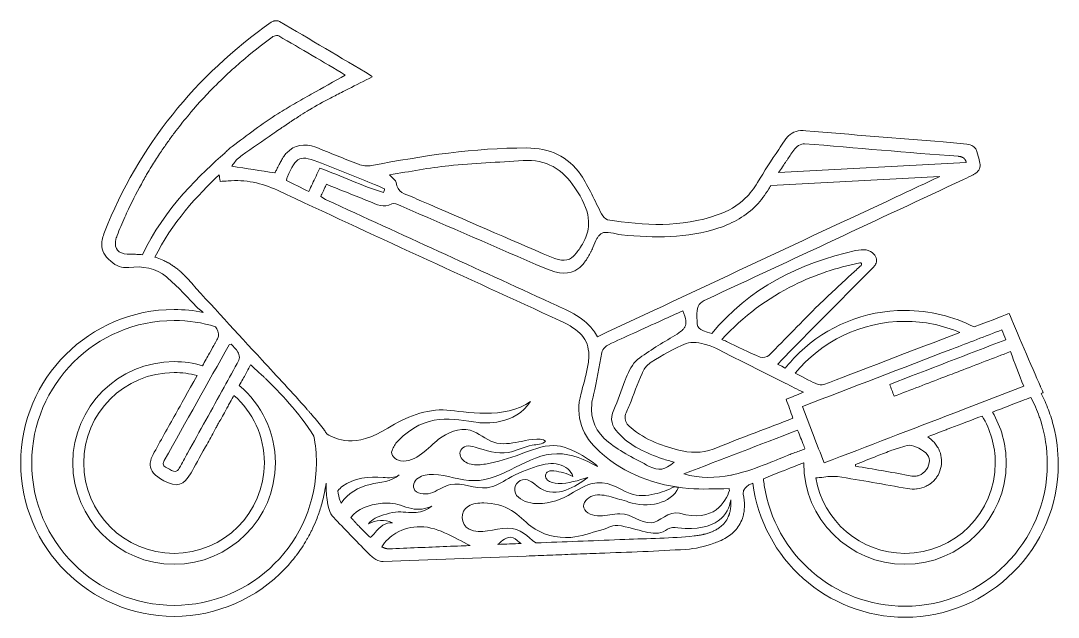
# Model space of a CAD drawing. Header units: millimetres. Extents: x 163 to 543, y -1156 to -26.
# Drawn here: x 163.5 to 542.5, y -469.1 to -251.3 of the extents above; entities that cross this region are included whole.
import ezdxf

# ---------------------------------------------------------------- set-up
doc = ezdxf.new("R2010")
doc.units = ezdxf.units.MM
doc.header["$MEASUREMENT"] = 0
doc.layers.add('Layer 3', color=7, linetype='Continuous')

msp = doc.modelspace()

# ---------------------------------------------------------------- linework, layer by layer
at = {"layer": 'Layer 3', "lineweight": 0}
for points, knots in [([(540.9, -399.67), (540.37, -397.52), (539.71, -395.42), (538.94, -393.37), (538.17, -391.33), (537.28, -389.34), (536.28, -387.42), (536.69, -387.26), (536.96, -387.16), (537.07, -387.11), (537.07, -387.11), (537.07, -387.11), (537.07, -387.11), (536.97, -386.92), (536.61, -386.13), (536.07, -384.92), (536.02, -384.81), (535.97, -384.7), (535.92, -384.58), (533.23, -378.51), (526.66, -363.4), (524.64, -358.19), (523.77, -358.52), (518.78, -360.44), (511.79, -363.12), (504.19, -359.26), (495.61, -357.08), (486.52, -357.08), (471.61, -357.08), (458.04, -362.94), (448, -372.48), (446.14, -374.25), (444.4, -376.14), (442.79, -378.15), (442.69, -378.09), (442.59, -378.04), (442.49, -377.99), (441.04, -377.23), (440.06, -376.7), (440.06, -376.69), (440.28, -376.13), (465.84, -350.52), (475.12, -341.17), (475.26, -341.04), (475.38, -340.89), (475.49, -340.73), (475.53, -340.67), (475.57, -340.61), (475.61, -340.55), (475.67, -340.45), (475.72, -340.35), (475.77, -340.25), (476.35, -339.04), (476.19, -337.56), (475.21, -336.55), (473.56, -334.85), (471.42, -334.58), (468.48, -335.24), (447.79, -339.83), (429.78, -348.91), (415.93, -365.5), (410.81, -363.95), (410.52, -363.8), (410.53, -359.6), (410.53, -359.46), (410.53, -359.31), (410.53, -359.15), (410.53, -358.84), (410.53, -358.51), (410.53, -358.16), (410.53, -358.16), (410.53, -358.16), (410.53, -358.16), (410.54, -355.34), (411.61, -354.18), (414.01, -353.07), (445.35, -338.53), (476.64, -323.87), (507.95, -309.26), (509.38, -308.59), (510.52, -308.06), (511.41, -307.58), (511.46, -307.55), (511.51, -307.52), (511.56, -307.49), (512.27, -307.09), (512.82, -306.71), (513.2, -306.3), (513.74, -305.73), (513.98, -305.1), (513.98, -304.25), (513.98, -304.25), (513.98, -304.24), (513.98, -304.24), (513.98, -303.06), (513.54, -301.47), (512.8, -299.05), (512.39, -297.68), (511.16, -296.7), (510.31, -296.57), (507.07, -296.07), (503.8, -295.83), (500.53, -295.57), (483.77, -294.2), (467, -292.93), (450.25, -291.46), (447.6, -291.23), (445.58, -291.87), (443.97, -293.38), (443.82, -293.52), (443.67, -293.67), (443.53, -293.83), (443.16, -294.23), (442.81, -294.68), (442.48, -295.18), (441.8, -296.23), (441.1, -297.27), (440.41, -298.32), (437.77, -302.3), (435.11, -306.27), (432.71, -310.39), (431.42, -312.6), (429.9, -314.51), (428.18, -316.15), (425.32, -318.89), (421.88, -320.87), (417.96, -322.24), (404.79, -326.84), (391.33, -326.2), (377.85, -323.96), (377.02, -323.82), (376.16, -322.69), (375.69, -321.82), (373.14, -317.11), (371.12, -312.05), (368.13, -307.64), (363.49, -300.8), (356.68, -297.79), (348.29, -297.77), (329.15, -297.72), (310.38, -300.63), (291.67, -304.2), (290.14, -304.49), (288.33, -304.26), (286.86, -303.72), (281.61, -301.78), (276.48, -299.53), (271.25, -297.53), (267.09, -295.94), (263.37, -296.7), (260.7, -299.49), (260.69, -299.5), (260.68, -299.51), (260.67, -299.52), (260.48, -299.71), (260.3, -299.92), (260.12, -300.14), (260.08, -300.19), (260.05, -300.23), (260.01, -300.28), (259.86, -300.47), (259.72, -300.66), (259.58, -300.86), (259.52, -300.95), (259.46, -301.04), (259.4, -301.13), (259.29, -301.3), (259.17, -301.48), (259.07, -301.66), (258.94, -301.87), (258.82, -302.08), (258.71, -302.3), (258.44, -302.82), (258.17, -303.34), (257.91, -303.85), (257.59, -304.47), (257.29, -305.07), (257.01, -305.62), (256.92, -305.81), (256.83, -305.98), (256.74, -306.16), (256.66, -306.33), (256.57, -306.5), (256.49, -306.67), (256.45, -306.75), (256.41, -306.83), (256.37, -306.91), (251.07, -306.08), (246.12, -305.3), (240.55, -304.43), (240.55, -304.43), (240.55, -304.43), (240.55, -304.43), (240.71, -304.24), (240.86, -304.04), (241.01, -303.85), (241.09, -303.74), (241.17, -303.63), (241.26, -303.52), (241.27, -303.5), (241.28, -303.48), (241.3, -303.47), (241.71, -302.91), (242.1, -302.36), (242.54, -301.88), (243.22, -301.31), (243.83, -300.83), (244.34, -300.42), (244.34, -300.42), (244.34, -300.42), (244.35, -300.42), (248.11, -297.81), (251.86, -295.16), (255.64, -292.56), (255.81, -292.44), (255.99, -292.32), (256.17, -292.2), (256.94, -291.67), (257.71, -291.14), (258.49, -290.62), (258.78, -290.42), (259.08, -290.22), (259.37, -290.02), (260.09, -289.54), (260.81, -289.06), (261.53, -288.58), (261.87, -288.36), (262.21, -288.13), (262.55, -287.91), (263.28, -287.43), (264.02, -286.95), (264.76, -286.48), (265.09, -286.27), (265.41, -286.06), (265.74, -285.85), (266.79, -285.19), (267.83, -284.54), (268.89, -283.9), (268.91, -283.88), (268.93, -283.87), (268.95, -283.86), (271.47, -282.33), (274.05, -280.91), (276.66, -279.54), (277.39, -279.16), (278.12, -278.78), (278.85, -278.4), (279.65, -277.99), (280.45, -277.59), (281.25, -277.18), (281.89, -276.86), (282.54, -276.54), (283.18, -276.22), (286.08, -274.77), (288.99, -273.34), (291.86, -271.85), (291.86, -271.85), (291.86, -271.85), (291.86, -271.85), (291.86, -271.85), (291.86, -271.85), (291.86, -271.85), (291.8, -271.76), (291.75, -271.59), (291.67, -271.48), (291.64, -271.44), (291.61, -271.41), (291.57, -271.39), (280.38, -264.76), (269.21, -258.11), (257.97, -251.59), (257.69, -251.43), (257.3, -251.35), (256.89, -251.34), (256.88, -251.34), (256.88, -251.34), (256.87, -251.34), (256.62, -251.34), (256.35, -251.36), (256.1, -251.4), (256.05, -251.41), (256, -251.42), (255.95, -251.43), (255.57, -251.51), (255.22, -251.64), (254.97, -251.82), (227.29, -271.49), (206.7, -296.76), (194.12, -328.48), (193.46, -330.14), (193.08, -331.6), (193.06, -332.94), (193.03, -335.19), (194, -337.12), (196.37, -339.1), (198.5, -340.89), (200.22, -341.74), (202.99, -341.4), (207.96, -340.78), (212.9, -341.58), (216.77, -344.87), (220.75, -348.26), (224.24, -352.22), (228.2, -356.22), (228.87, -356.72), (229.54, -357.24), (230.17, -357.79), (226.72, -357.12), (223.15, -356.76), (219.5, -356.76), (188.61, -356.76), (163.49, -381.89), (163.49, -412.77), (163.49, -412.77), (163.49, -412.77), (163.49, -412.77), (163.49, -443.65), (188.61, -468.77), (219.5, -468.77), (235.44, -468.77), (249.85, -462.07), (260.06, -451.34), (260.09, -451.31), (260.12, -451.28), (260.15, -451.25), (261.48, -449.84), (262.74, -448.37), (263.92, -446.83), (264.02, -446.71), (264.11, -446.59), (264.2, -446.46), (265.55, -444.67), (266.8, -442.8), (267.93, -440.85), (268.11, -440.55), (268.29, -440.24), (268.46, -439.92), (268.87, -439.18), (269.27, -438.43), (269.65, -437.66), (269.84, -437.28), (270.03, -436.89), (270.21, -436.5), (270.76, -435.33), (271.28, -434.13), (271.75, -432.92), (272.32, -431.44), (272.83, -429.94), (273.27, -428.4), (273.41, -427.95), (273.53, -427.5), (273.65, -427.05), (274.24, -424.8), (274.7, -422.51), (275.01, -420.17), (275.06, -422.06), (275.15, -424.09), (275.39, -426.23), (276.27, -431.58), (277.07, -431.95), (279.19, -434.13), (283.39, -438.45), (287.5, -442.87), (291.82, -447.07), (292.56, -447.79), (293.7, -448.4), (294.8, -448.65), (295.16, -448.73), (295.52, -448.77), (295.86, -448.75), (313.29, -448.15), (330.73, -447.47), (348.17, -446.78), (351.03, -446.66), (353.89, -446.55), (356.75, -446.44), (359.7, -446.32), (362.65, -446.2), (365.6, -446.08), (368.71, -445.96), (371.82, -445.85), (374.93, -445.73), (374.93, -445.73), (374.93, -445.73), (374.93, -445.73), (385.45, -445.34), (395.98, -444.97), (406.49, -444.31), (409.91, -444.09), (413.42, -443.3), (416.69, -442.11), (417.36, -441.87), (418.02, -441.62), (418.66, -441.34), (418.87, -441.26), (419.08, -441.16), (419.28, -441.07), (419.32, -441.05), (419.35, -441.04), (419.38, -441.03), (421.17, -440.19), (422.67, -439.19), (423.89, -438.05), (424.06, -437.88), (424.22, -437.72), (424.38, -437.56), (425.63, -436.25), (426.53, -434.75), (427.11, -433.08), (427.22, -432.77), (427.31, -432.46), (427.4, -432.14), (427.53, -431.62), (427.64, -431.08), (427.72, -430.53), (427.81, -429.86), (427.86, -429.16), (427.87, -428.44), (427.88, -427.08), (427.74, -425.64), (427.45, -424.11), (427.38, -423.78), (427.41, -423.46), (427.49, -423.15), (427.55, -422.95), (427.63, -422.75), (427.73, -422.56), (427.78, -422.48), (427.83, -422.39), (427.88, -422.32), (427.95, -422.2), (428.03, -422.1), (428.11, -422), (428.2, -421.89), (428.29, -421.78), (428.38, -421.68), (428.97, -421.07), (429.6, -420.7), (429.6, -420.71), (429.78, -420.63), (430.26, -420.42), (430.96, -420.13), (434.44, -447.7), (458.03, -469.09), (486.52, -469.09), (517.4, -469.09), (542.53, -443.97), (542.53, -413.09), (542.53, -413.09), (542.53, -413.09), (542.53, -413.09), (542.53, -408.46), (541.96, -403.97), (540.9, -399.67)], [0, 0, 0, 0, 1, 1, 1, 2, 2, 2, 3, 3, 3, 4, 4, 4, 5, 5, 5, 6, 6, 6, 7, 7, 7, 8, 8, 8, 9, 9, 9, 10, 10, 10, 11, 11, 11, 12, 12, 12, 13, 13, 13, 14, 14, 14, 15, 15, 15, 16, 16, 16, 17, 17, 17, 18, 18, 18, 19, 19, 19, 20, 20, 20, 21, 21, 21, 22, 22, 22, 23, 23, 23, 24, 24, 24, 25, 25, 25, 26, 26, 26, 27, 27, 27, 28, 28, 28, 29, 29, 29, 30, 30, 30, 31, 31, 31, 32, 32, 32, 33, 33, 33, 34, 34, 34, 35, 35, 35, 36, 36, 36, 37, 37, 37, 38, 38, 38, 39, 39, 39, 40, 40, 40, 41, 41, 41, 42, 42, 42, 43, 43, 43, 44, 44, 44, 45, 45, 45, 46, 46, 46, 47, 47, 47, 48, 48, 48, 49, 49, 49, 50, 50, 50, 51, 51, 51, 52, 52, 52, 53, 53, 53, 54, 54, 54, 55, 55, 55, 56, 56, 56, 57, 57, 57, 58, 58, 58, 59, 59, 59, 60, 60, 60, 61, 61, 61, 62, 62, 62, 63, 63, 63, 64, 64, 64, 65, 65, 65, 66, 66, 66, 67, 67, 67, 68, 68, 68, 69, 69, 69, 70, 70, 70, 71, 71, 71, 72, 72, 72, 73, 73, 73, 74, 74, 74, 75, 75, 75, 76, 76, 76, 77, 77, 77, 78, 78, 78, 79, 79, 79, 80, 80, 80, 81, 81, 81, 82, 82, 82, 83, 83, 83, 84, 84, 84, 85, 85, 85, 86, 86, 86, 87, 87, 87, 88, 88, 88, 89, 89, 89, 90, 90, 90, 91, 91, 91, 92, 92, 92, 93, 93, 93, 94, 94, 94, 95, 95, 95, 96, 96, 96, 97, 97, 97, 98, 98, 98, 99, 99, 99, 100, 100, 100, 101, 101, 101, 102, 102, 102, 103, 103, 103, 104, 104, 104, 105, 105, 105, 106, 106, 106, 107, 107, 107, 108, 108, 108, 109, 109, 109, 110, 110, 110, 111, 111, 111, 112, 112, 112, 113, 113, 113, 114, 114, 114, 115, 115, 115, 116, 116, 116, 117, 117, 117, 118, 118, 118, 119, 119, 119, 120, 120, 120, 121, 121, 121, 122, 122, 122, 123, 123, 123, 124, 124, 124, 125, 125, 125, 126, 126, 126, 127, 127, 127, 128, 128, 128, 129, 129, 129, 130, 130, 130, 131, 131, 131, 132, 132, 132, 133, 133, 133, 134, 134, 134, 135, 135, 135, 136, 136, 136, 137, 137, 137, 138, 138, 138, 139, 139, 139, 140, 140, 140, 141, 141, 141, 142, 142, 142, 143, 143, 143, 144, 144, 144, 145, 145, 145, 146, 146, 146, 147, 147, 147, 148, 148, 148, 149, 149, 149, 150, 150, 150, 151, 151, 151, 151]), ([(207, -336.67), (206.96, -336.67), (206.93, -336.67), (206.89, -336.67), (206.55, -336.64), (206.21, -336.62), (205.86, -336.61), (205.86, -336.61), (205.86, -336.61), (205.85, -336.61), (205.53, -336.59), (205.21, -336.59), (204.89, -336.58), (204.81, -336.58), (204.74, -336.58), (204.66, -336.58), (204.33, -336.58), (204, -336.58), (203.66, -336.59), (200.03, -336.69), (198.07, -335.3), (198.05, -332.73), (198.05, -332.5), (198.07, -332.26), (198.1, -332.01), (198.12, -331.82), (198.15, -331.62), (198.19, -331.42), (198.3, -330.9), (198.47, -330.35), (198.69, -329.77), (199.59, -327.5), (200.54, -325.26), (201.52, -323.06), (201.96, -322.08), (202.4, -321.11), (202.86, -320.15), (204.54, -316.56), (206.34, -313.07), (208.26, -309.67), (208.66, -308.95), (209.08, -308.23), (209.49, -307.52), (210.07, -306.52), (210.67, -305.53), (211.27, -304.55), (211.76, -303.76), (212.25, -302.98), (212.74, -302.2), (213.22, -301.45), (213.7, -300.71), (214.19, -299.97), (214.63, -299.32), (215.07, -298.66), (215.51, -298.01), (216.27, -296.9), (217.05, -295.79), (217.84, -294.7), (218.63, -293.6), (219.43, -292.52), (220.25, -291.44), (221.82, -289.38), (223.44, -287.36), (225.11, -285.38), (225.26, -285.2), (225.41, -285.02), (225.56, -284.84), (228.61, -281.25), (231.83, -277.78), (235.2, -274.44), (235.21, -274.43), (235.21, -274.43), (235.22, -274.42), (236.95, -272.71), (238.73, -271.03), (240.54, -269.38), (241.52, -268.49), (242.5, -267.61), (243.5, -266.74), (243.7, -266.57), (243.9, -266.4), (244.09, -266.23), (247.68, -263.13), (251.42, -260.16), (255.31, -257.3), (255.7, -257.02), (256.34, -256.8), (256.9, -256.75), (257.24, -256.72), (257.56, -256.76), (257.77, -256.88), (265.9, -261.56), (273.97, -266.36), (282.07, -271.15), (277.89, -273.53), (273.72, -275.82), (269.61, -278.14), (267.55, -279.29), (265.5, -280.46), (263.48, -281.64), (261.45, -282.82), (259.44, -284.02), (257.45, -285.26), (251.63, -288.87), (246.26, -293.21), (240.68, -297.21), (240.42, -297.4), (240.18, -297.59), (239.94, -297.78), (239.94, -297.79), (239.93, -297.8), (239.92, -297.8), (239.69, -298), (239.46, -298.19), (239.25, -298.4), (239.25, -298.4), (239.24, -298.4), (239.24, -298.41), (239.03, -298.61), (238.82, -298.82), (238.63, -299.03), (238.63, -299.04), (238.63, -299.04), (238.63, -299.04), (238.44, -299.25), (238.26, -299.47), (238.09, -299.69), (230.13, -306.39), (215.5, -320.21), (207.99, -336.77), (207.66, -336.73), (207.33, -336.7), (207, -336.67)], [0, 0, 0, 0, 1, 1, 1, 2, 2, 2, 3, 3, 3, 4, 4, 4, 5, 5, 5, 6, 6, 6, 7, 7, 7, 8, 8, 8, 9, 9, 9, 10, 10, 10, 11, 11, 11, 12, 12, 12, 13, 13, 13, 14, 14, 14, 15, 15, 15, 16, 16, 16, 17, 17, 17, 18, 18, 18, 19, 19, 19, 20, 20, 20, 21, 21, 21, 22, 22, 22, 23, 23, 23, 24, 24, 24, 25, 25, 25, 26, 26, 26, 27, 27, 27, 28, 28, 28, 29, 29, 29, 30, 30, 30, 31, 31, 31, 32, 32, 32, 33, 33, 33, 34, 34, 34, 35, 35, 35, 36, 36, 36, 37, 37, 37, 38, 38, 38, 39, 39, 39, 40, 40, 40, 41, 41, 41, 42, 42, 42, 43, 43, 43, 44, 44, 44, 44]), ([(440.38, -306.79), (440.83, -306.09), (441.29, -305.39), (441.75, -304.7), (441.82, -304.59), (441.89, -304.48), (441.96, -304.37), (442.35, -303.78), (442.75, -303.2), (443.14, -302.61), (443.24, -302.47), (443.34, -302.32), (443.44, -302.18), (443.82, -301.62), (444.2, -301.07), (444.58, -300.51), (444.68, -300.36), (444.78, -300.22), (444.88, -300.07), (445.35, -299.4), (445.82, -298.72), (446.29, -298.05), (446.52, -297.71), (446.88, -297.39), (447.29, -297.1), (447.42, -297.02), (447.55, -296.93), (447.69, -296.85), (448.41, -296.45), (449.22, -296.19), (449.86, -296.24), (468.63, -297.65), (487.36, -299.54), (506.14, -300.82), (506.14, -300.82), (506.14, -300.83), (506.14, -300.83), (506.3, -300.84), (506.44, -300.85), (506.57, -300.88), (506.61, -300.88), (506.65, -300.89), (506.69, -300.9), (506.79, -300.92), (506.88, -300.94), (506.97, -300.97), (507, -300.98), (507.04, -300.99), (507.08, -301), (507.18, -301.03), (507.27, -301.07), (507.36, -301.1), (507.37, -301.11), (507.39, -301.12), (507.41, -301.12), (507.51, -301.17), (507.61, -301.22), (507.7, -301.28), (507.72, -301.29), (507.74, -301.31), (507.76, -301.32), (507.83, -301.36), (507.9, -301.41), (507.96, -301.45), (507.98, -301.47), (508, -301.49), (508.03, -301.51), (508.08, -301.56), (508.14, -301.61), (508.19, -301.66), (508.2, -301.68), (508.22, -301.69), (508.24, -301.71), (508.3, -301.78), (508.36, -301.84), (508.41, -301.91), (508.42, -301.93), (508.43, -301.95), (508.44, -301.96), (508.48, -302.02), (508.52, -302.07), (508.55, -302.13), (508.57, -302.15), (508.59, -302.18), (508.6, -302.21), (508.62, -302.25), (508.65, -302.3), (508.67, -302.34), (508.68, -302.37), (508.7, -302.4), (508.71, -302.43), (508.73, -302.47), (508.74, -302.51), (508.76, -302.55), (508.79, -302.62), (508.81, -302.69), (508.83, -302.76), (508.83, -302.78), (508.84, -302.8), (508.85, -302.82), (508.86, -302.86), (508.87, -302.91), (508.88, -302.95), (508.88, -302.97), (508.88, -302.98), (508.89, -303), (508.89, -303.05), (508.9, -303.09), (508.91, -303.14), (508.91, -303.14), (508.91, -303.14), (508.91, -303.14), (508.91, -303.14), (440.37, -306.79), (440.37, -306.79), (440.38, -306.79), (440.38, -306.79), (440.38, -306.79)], [0, 0, 0, 0, 1, 1, 1, 2, 2, 2, 3, 3, 3, 4, 4, 4, 5, 5, 5, 6, 6, 6, 7, 7, 7, 8, 8, 8, 9, 9, 9, 10, 10, 10, 11, 11, 11, 12, 12, 12, 13, 13, 13, 14, 14, 14, 15, 15, 15, 16, 16, 16, 17, 17, 17, 18, 18, 18, 19, 19, 19, 20, 20, 20, 21, 21, 21, 22, 22, 22, 23, 23, 23, 24, 24, 24, 25, 25, 25, 26, 26, 26, 27, 27, 27, 28, 28, 28, 29, 29, 29, 30, 30, 30, 31, 31, 31, 32, 32, 32, 33, 33, 33, 34, 34, 34, 35, 35, 35, 36, 36, 36, 37, 37, 37, 38, 38, 38, 39, 39, 39, 39]), ([(260.66, -309.1), (260.7, -308.89), (260.75, -308.72), (260.81, -308.56), (264.25, -300.59), (265.39, -300.14), (273.39, -303.38), (279.84, -305.99), (286.31, -308.53), (292.77, -311.11), (294, -311.6), (295.21, -312.15), (296.43, -312.68), (296.3, -313.14), (296.18, -313.59), (296.05, -314.05), (288.13, -311.69), (280.69, -307.88), (272.74, -305.17), (271.82, -307.12), (270.94, -308.98), (270.02, -310.91), (269.59, -311.8), (269.16, -312.71), (268.71, -313.66), (265.89, -312.29), (263.2, -310.98), (260.52, -309.68), (260.58, -309.45), (260.62, -309.27), (260.66, -309.1)], [0, 0, 0, 0, 1, 1, 1, 2, 2, 2, 3, 3, 3, 4, 4, 4, 5, 5, 5, 6, 6, 6, 7, 7, 7, 8, 8, 8, 9, 9, 9, 10, 10, 10, 10]), ([(319.86, -304.27), (328.89, -303.35), (337.99, -303), (347.05, -302.38), (355.39, -301.82), (361.49, -305.52), (365.96, -312.32), (366.6, -313.29), (367.24, -314.26), (367.81, -315.27), (370.03, -319.17), (371.09, -322.54), (370.96, -325.78), (370.96, -325.8), (370.95, -325.82), (370.95, -325.84), (370.86, -327.87), (370.29, -329.86), (369.24, -331.89), (368.89, -332.57), (368.48, -333.26), (368.02, -333.96), (367.92, -334.1), (367.83, -334.25), (367.73, -334.39), (367.35, -334.94), (366.94, -335.49), (366.49, -336.06), (366.27, -336.33), (366.04, -336.61), (365.81, -336.89), (365.7, -337.03), (365.58, -337.15), (365.46, -337.27), (363.65, -339.07), (360.96, -339.24), (357.35, -337.67), (341.54, -330.85), (325.74, -324.01), (309.94, -317.17), (308.78, -316.67), (307.62, -316.15), (306.45, -315.67), (303.9, -314.61), (301.04, -314), (300.67, -310.38), (300.59, -309.56), (299.36, -308.85), (298.19, -307.58), (305.71, -306.4), (312.75, -305), (319.86, -304.27)], [0, 0, 0, 0, 1, 1, 1, 2, 2, 2, 3, 3, 3, 4, 4, 4, 5, 5, 5, 6, 6, 6, 7, 7, 7, 8, 8, 8, 9, 9, 9, 10, 10, 10, 11, 11, 11, 12, 12, 12, 13, 13, 13, 14, 14, 14, 15, 15, 15, 16, 16, 16, 17, 17, 17, 17]), ([(269.45, -394.77), (269.33, -394.64), (269.21, -394.5), (269.09, -394.36), (269, -394.25), (268.91, -394.15), (268.81, -394.04), (268.58, -393.77), (268.35, -393.51), (268.12, -393.24), (262.82, -387.07), (257.14, -381.22), (251.64, -375.22), (242.49, -365.26), (233.27, -355.36), (224.24, -345.28), (224.04, -345.06), (223.84, -344.85), (223.64, -344.64), (223.58, -344.57), (223.52, -344.51), (223.46, -344.45), (223.32, -344.3), (223.17, -344.16), (223.03, -344.01), (222.96, -343.94), (222.89, -343.88), (222.82, -343.81), (222.68, -343.67), (222.53, -343.53), (222.39, -343.4), (222.33, -343.34), (222.26, -343.28), (222.2, -343.22), (222.02, -343.05), (221.83, -342.89), (221.65, -342.73), (221.62, -342.71), (221.6, -342.68), (221.57, -342.66), (221.36, -342.47), (221.14, -342.29), (220.92, -342.11), (220.88, -342.09), (220.85, -342.06), (220.82, -342.03), (220.63, -341.88), (220.44, -341.74), (220.26, -341.6), (220.2, -341.56), (220.15, -341.52), (220.09, -341.48), (219.92, -341.35), (219.74, -341.22), (219.56, -341.09), (219.51, -341.06), (219.47, -341.02), (219.42, -340.99), (219.21, -340.84), (219, -340.7), (218.79, -340.57), (218.77, -340.56), (218.76, -340.55), (218.74, -340.54), (218.26, -340.23), (217.78, -339.94), (217.29, -339.67), (217.27, -339.65), (217.25, -339.64), (217.23, -339.63), (217, -339.51), (216.78, -339.39), (216.55, -339.28), (216.52, -339.26), (216.49, -339.25), (216.47, -339.23), (216.23, -339.11), (215.98, -339), (215.74, -338.88), (215.74, -338.88), (215.73, -338.88), (215.73, -338.88), (214.96, -338.53), (214.17, -338.21), (213.36, -337.94), (213.35, -337.94), (213.34, -337.94), (213.34, -337.93), (213.07, -337.84), (212.8, -337.76), (212.53, -337.68), (218.34, -325.44), (228.41, -314.63), (236.02, -307.57), (236.05, -307.95), (236.09, -308.33), (236.14, -308.72), (236.14, -308.74), (236.15, -308.77), (236.15, -308.8), (236.21, -309.19), (236.27, -309.58), (236.34, -309.97), (236.34, -309.97), (236.34, -309.97), (236.34, -309.97), (237.38, -309.91), (238.3, -309.88), (239.22, -309.81), (245.57, -309.3), (251.43, -310.49), (257.32, -313.24), (291.67, -329.28), (326.14, -345.08), (360.61, -360.88), (367.74, -364.15), (370.95, -367.57), (371.02, -373.34), (371.03, -374.16), (370.98, -375.03), (370.86, -375.96), (370.66, -377.59), (370.33, -379.2), (369.94, -380.81), (369.41, -383), (368.78, -385.18), (368.19, -387.34), (365.84, -395.99), (368.66, -403.05), (375.05, -408.73), (384.28, -416.93), (395.36, -421.04), (407.54, -422.08), (407.56, -422.08), (407.58, -422.08), (407.6, -422.08), (412.42, -422.49), (417.3, -422.15), (422.25, -422.15), (422.31, -422.38), (422.36, -422.61), (422.4, -422.83), (421.08, -426.84), (416.8, -434.77), (404.14, -431.1), (400.32, -429.99), (396.63, -434.53), (394.03, -434.62), (389.41, -434.79), (386.99, -431.36), (382.37, -431.34), (379.92, -431.33), (377.54, -432.06), (375.1, -432.11), (372.66, -432.16), (369.85, -431.21), (369.25, -429.2), (368.69, -427.35), (370.39, -425.41), (372.52, -424.77), (374.65, -424.13), (377.02, -424.5), (379.15, -425.13), (381.29, -425.76), (383.41, -426.33), (385.53, -427.04), (392.5, -429.37), (401.16, -427.77), (403.76, -421.68), (403.26, -421.62), (402.75, -421.54), (402.25, -421.45), (399.86, -422.73), (397.47, -423.57), (395.16, -424.09), (392.2, -424.75), (388.95, -425.03), (386.17, -423.96), (381.15, -422.01), (377.94, -418.74), (371.81, -420.42), (368.73, -421.27), (366.2, -423.14), (363.46, -424.61), (359.71, -426.64), (355.26, -427.98), (350.84, -427.52), (348.09, -427.24), (345.22, -426.05), (344.19, -423.86), (343.17, -421.67), (345.07, -418.64), (347.83, -418.82), (350.11, -418.98), (351.5, -420.94), (353.33, -422.09), (355.95, -423.74), (359.63, -423.7), (362.67, -422.69), (365.7, -421.68), (368.23, -419.84), (370.7, -418.03), (367.2, -419.17), (363.58, -420.33), (359.83, -420.23), (358.39, -420.19), (356.84, -419.91), (355.88, -419), (354.92, -418.08), (354.96, -416.38), (356.25, -415.83), (356.86, -415.57), (357.57, -415.61), (358.25, -415.68), (360.69, -415.96), (363.08, -416.64), (365.22, -417.68), (364.53, -415.61), (362.52, -413.89), (360.08, -413.29), (357.5, -412.65), (354.72, -413.22), (352.19, -413.98), (348.48, -415.09), (344.94, -416.59), (341.67, -418.44), (339.21, -419.84), (336.77, -421.48), (333.84, -421.83), (329.35, -422.36), (324.84, -419.72), (320.45, -420.67), (318.12, -421.17), (316.25, -422.62), (314.07, -423.5), (311.89, -424.37), (308.85, -424.47), (307.51, -422.77), (306.41, -421.37), (307.11, -419.34), (308.64, -418.27), (310.17, -417.2), (312.27, -416.92), (314.25, -416.99), (319.27, -417.15), (324.02, -419.23), (329.04, -419.23), (340.01, -419.21), (348.42, -409.5), (359.39, -409.39), (364.72, -409.34), (369.68, -411.61), (374.16, -414.07), (374.56, -413.72), (364.46, -406.31), (358.24, -406.39), (353.95, -406.44), (349.95, -408.1), (346.02, -409.57), (341.93, -411.11), (337.72, -412.48), (333.33, -413.17), (331.56, -413.44), (329.73, -413.6), (328, -413.22), (326.27, -412.84), (324.64, -411.82), (324.11, -410.37), (323.57, -408.92), (324.45, -407.1), (326.17, -406.67), (327.27, -406.4), (328.43, -406.71), (329.51, -407.03), (333.43, -408.18), (337.52, -409.6), (341.59, -408.93), (344.64, -408.43), (347.32, -406.8), (350.37, -406.28), (352.03, -406.01), (354.1, -406), (355.25, -404.84), (353.47, -403.08), (347.81, -404.68), (345.51, -405.09), (342.5, -405.62), (339.33, -406.2), (336.34, -405.24), (333.18, -404.23), (330.91, -401.69), (327.67, -400.85), (323.62, -399.8), (319.31, -401.73), (316.16, -404.13), (312.58, -406.85), (307.83, -412.92), (302.21, -412), (300.18, -411.67), (298.43, -409.82), (299.14, -408.17), (299.66, -406.97), (300.25, -405.85), (301.27, -404.79), (311.7, -394.02), (321.26, -396.79), (330.7, -398.05), (332.54, -398.3), (344.18, -399.04), (349.77, -390.33), (340.47, -397.11), (325.39, -393.94), (319.19, -393.45), (311.71, -392.86), (303.92, -396.14), (297.65, -400.03), (285.38, -407.63), (278.74, -404.04), (275.42, -402.3), (275.35, -402.2), (275.28, -402.1), (275.21, -402), (275.1, -401.82), (274.99, -401.65), (274.87, -401.48), (274.8, -401.37), (274.73, -401.27), (274.65, -401.16), (274.52, -400.97), (274.39, -400.78), (274.25, -400.6), (274.19, -400.52), (274.13, -400.43), (274.07, -400.35), (273.91, -400.13), (273.74, -399.91), (273.58, -399.69), (273.54, -399.65), (273.51, -399.6), (273.47, -399.55), (272.23, -397.95), (270.86, -396.39), (269.45, -394.77)], [0, 0, 0, 0, 1, 1, 1, 2, 2, 2, 3, 3, 3, 4, 4, 4, 5, 5, 5, 6, 6, 6, 7, 7, 7, 8, 8, 8, 9, 9, 9, 10, 10, 10, 11, 11, 11, 12, 12, 12, 13, 13, 13, 14, 14, 14, 15, 15, 15, 16, 16, 16, 17, 17, 17, 18, 18, 18, 19, 19, 19, 20, 20, 20, 21, 21, 21, 22, 22, 22, 23, 23, 23, 24, 24, 24, 25, 25, 25, 26, 26, 26, 27, 27, 27, 28, 28, 28, 29, 29, 29, 30, 30, 30, 31, 31, 31, 32, 32, 32, 33, 33, 33, 34, 34, 34, 35, 35, 35, 36, 36, 36, 37, 37, 37, 38, 38, 38, 39, 39, 39, 40, 40, 40, 41, 41, 41, 42, 42, 42, 43, 43, 43, 44, 44, 44, 45, 45, 45, 46, 46, 46, 47, 47, 47, 48, 48, 48, 49, 49, 49, 50, 50, 50, 51, 51, 51, 52, 52, 52, 53, 53, 53, 54, 54, 54, 55, 55, 55, 56, 56, 56, 57, 57, 57, 58, 58, 58, 59, 59, 59, 60, 60, 60, 61, 61, 61, 62, 62, 62, 63, 63, 63, 64, 64, 64, 65, 65, 65, 66, 66, 66, 67, 67, 67, 68, 68, 68, 69, 69, 69, 70, 70, 70, 71, 71, 71, 72, 72, 72, 73, 73, 73, 74, 74, 74, 75, 75, 75, 76, 76, 76, 77, 77, 77, 78, 78, 78, 79, 79, 79, 80, 80, 80, 81, 81, 81, 82, 82, 82, 83, 83, 83, 84, 84, 84, 85, 85, 85, 86, 86, 86, 87, 87, 87, 88, 88, 88, 89, 89, 89, 90, 90, 90, 91, 91, 91, 92, 92, 92, 93, 93, 93, 94, 94, 94, 95, 95, 95, 96, 96, 96, 97, 97, 97, 98, 98, 98, 99, 99, 99, 100, 100, 100, 101, 101, 101, 102, 102, 102, 103, 103, 103, 104, 104, 104, 105, 105, 105, 106, 106, 106, 107, 107, 107, 108, 108, 108, 109, 109, 109, 110, 110, 110, 111, 111, 111, 112, 112, 112, 113, 113, 113, 114, 114, 114, 114]), ([(371.91, -335.48), (371.99, -335.32), (372.06, -335.15), (372.14, -334.99), (372.27, -334.7), (372.39, -334.4), (372.52, -334.1), (372.98, -332.97), (373.43, -331.79), (374, -330.82), (374.19, -330.49), (374.39, -330.18), (374.62, -329.9), (374.64, -329.87), (374.67, -329.83), (374.7, -329.8), (374.98, -329.47), (375.29, -329.19), (375.65, -328.98), (377.4, -327.95), (380.5, -329.2), (383.01, -329.46), (394.97, -330.66), (406.88, -330.83), (418.49, -326.97), (423.84, -325.2), (428.49, -322.54), (432.24, -318.69), (433.94, -316.94), (435.46, -314.94), (436.78, -312.66), (436.93, -312.4), (437.08, -312.14), (437.24, -311.88), (437.32, -311.74), (437.41, -311.59), (437.49, -311.45), (437.49, -311.45), (499.32, -308.16), (499.32, -308.16), (494.04, -310.62), (488.77, -313.09), (483.5, -315.55), (447.12, -332.57), (410.71, -349.59), (374.18, -366.67), (373.74, -365.85), (373.24, -365.1), (372.71, -364.39), (372.65, -364.31), (372.59, -364.24), (372.54, -364.16), (368.65, -359.16), (362.8, -356.87), (357.2, -354.3), (329.93, -341.78), (302.64, -329.31), (275.36, -316.81), (274.62, -316.48), (273.93, -316.02), (273.08, -315.54), (273.37, -314.9), (273.65, -314.29), (273.94, -313.66), (274.11, -313.29), (274.29, -312.91), (274.47, -312.51), (274.68, -312.05), (274.9, -311.56), (275.14, -311.05), (280.45, -313.16), (285.69, -315.27), (290.95, -317.32), (293.56, -318.34), (296.07, -319.87), (299.09, -318.11), (299.78, -317.71), (301.28, -318.5), (302.31, -318.94), (319.88, -326.51), (337.43, -334.11), (354.99, -341.69), (360.24, -343.96), (363.99, -344.12), (367.06, -341.9), (367.27, -341.74), (367.49, -341.57), (367.7, -341.39), (367.87, -341.24), (368.05, -341.08), (368.22, -340.91), (368.68, -340.46), (369.13, -339.93), (369.57, -339.35), (369.76, -339.1), (369.95, -338.83), (370.14, -338.56), (370.37, -338.22), (370.59, -337.86), (370.81, -337.49), (371.15, -336.93), (371.48, -336.34), (371.8, -335.69), (371.84, -335.62), (371.87, -335.55), (371.91, -335.48)], [0, 0, 0, 0, 1, 1, 1, 2, 2, 2, 3, 3, 3, 4, 4, 4, 5, 5, 5, 6, 6, 6, 7, 7, 7, 8, 8, 8, 9, 9, 9, 10, 10, 10, 11, 11, 11, 12, 12, 12, 13, 13, 13, 14, 14, 14, 15, 15, 15, 16, 16, 16, 17, 17, 17, 18, 18, 18, 19, 19, 19, 20, 20, 20, 21, 21, 21, 22, 22, 22, 23, 23, 23, 24, 24, 24, 25, 25, 25, 26, 26, 26, 27, 27, 27, 28, 28, 28, 29, 29, 29, 30, 30, 30, 31, 31, 31, 32, 32, 32, 33, 33, 33, 34, 34, 34, 35, 35, 35, 35]), ([(446.03, -347.82), (453.52, -344.12), (461.52, -341.47), (470.01, -339.71), (470.54, -339.59), (470.89, -340.26), (470.49, -340.64), (469.26, -341.79), (468.02, -342.93), (466.78, -344.07), (462.83, -347.69), (458.86, -351.29), (455.04, -355.05), (448.88, -361.11), (442.96, -367.41), (436.81, -373.49), (436.14, -374.15), (434.45, -374.48), (433.58, -374.12), (429.42, -372.37), (425.38, -370.34), (421.29, -368.41), (420.81, -368.18), (420.32, -367.98), (419.63, -367.68), (427.59, -359.07), (436.4, -352.57), (446.03, -347.82)], [0, 0, 0, 0, 1, 1, 1, 2, 2, 2, 3, 3, 3, 4, 4, 4, 5, 5, 5, 6, 6, 6, 7, 7, 7, 8, 8, 8, 9, 9, 9, 9]), ([(381.71, -401.77), (386.11, -406.66), (391.94, -409.12), (397.95, -411.25), (399.32, -411.74), (400.74, -412.06), (402.25, -412.49), (398.69, -415.25), (396.72, -415.86), (393.12, -414.01), (387.99, -411.38), (382.74, -408.72), (378.24, -405.19), (373.65, -401.59), (371.51, -396.86), (372.1, -391.21), (372.11, -391.17), (372.11, -391.12), (372.12, -391.07), (372.16, -390.71), (372.21, -390.35), (372.27, -389.98), (372.32, -389.68), (372.38, -389.38), (372.45, -389.08), (372.52, -388.75), (372.6, -388.41), (372.69, -388.08), (372.71, -388.02), (372.72, -387.96), (372.73, -387.91), (374.12, -382.85), (374.63, -377.55), (375.77, -372.42), (375.91, -371.82), (376.33, -371.16), (376.85, -370.62), (376.85, -370.61), (376.86, -370.61), (376.86, -370.6), (377.14, -370.31), (377.46, -370.05), (377.77, -369.84), (377.92, -369.75), (378.06, -369.67), (378.21, -369.6), (381.29, -368.16), (384.38, -366.75), (387.47, -365.34), (390.92, -363.77), (394.38, -362.2), (397.87, -360.63), (400.37, -359.5), (402.88, -358.37), (405.41, -357.22), (406.49, -360.13), (406.8, -361.78), (406.1, -363.13), (406.09, -363.14), (406.09, -363.15), (406.08, -363.16), (406.02, -363.28), (405.94, -363.41), (405.85, -363.53), (405.81, -363.58), (405.77, -363.64), (405.73, -363.69), (405.55, -363.93), (405.33, -364.16), (405.07, -364.39), (404.44, -364.96), (403.59, -365.53), (402.49, -366.19), (397.83, -369), (393.09, -371.74), (388.81, -375.06), (386.88, -376.55), (385.73, -379.26), (384.69, -381.61), (384.51, -382.02), (384.34, -382.43), (384.18, -382.84), (382.75, -386.33), (381.7, -390), (380.12, -393.42), (378.58, -396.77), (379.53, -399.34), (381.71, -401.77)], [0, 0, 0, 0, 1, 1, 1, 2, 2, 2, 3, 3, 3, 4, 4, 4, 5, 5, 5, 6, 6, 6, 7, 7, 7, 8, 8, 8, 9, 9, 9, 10, 10, 10, 11, 11, 11, 12, 12, 12, 13, 13, 13, 14, 14, 14, 15, 15, 15, 16, 16, 16, 17, 17, 17, 18, 18, 18, 19, 19, 19, 20, 20, 20, 21, 21, 21, 22, 22, 22, 23, 23, 23, 24, 24, 24, 25, 25, 25, 26, 26, 26, 27, 27, 27, 28, 28, 28, 29, 29, 29, 29]), ([(219.5, -464.77), (190.82, -464.77), (167.49, -441.44), (167.49, -412.77), (167.49, -384.09), (190.82, -360.76), (219.5, -360.76), (224.77, -360.76), (229.86, -361.55), (234.66, -363.02), (235.43, -363.96), (235.9, -365.35), (235.72, -366.45), (235.68, -366.72), (235.6, -366.97), (235.48, -367.2), (235.37, -367.4), (235.05, -367.98), (234.58, -368.84), (234.52, -368.95), (234.46, -369.06), (234.39, -369.17), (233.92, -370.02), (233.33, -371.08), (232.66, -372.3), (232.58, -372.44), (232.5, -372.58), (232.42, -372.73), (231.65, -374.1), (230.79, -375.65), (229.89, -377.26), (226.59, -376.29), (223.1, -375.77), (219.5, -375.77), (199.09, -375.77), (182.5, -392.37), (182.5, -412.77), (182.5, -412.77), (182.5, -412.77), (182.5, -412.77), (182.5, -433.17), (199.09, -449.77), (219.5, -449.77), (239.9, -449.77), (256.5, -433.17), (256.5, -412.77), (256.5, -412.77), (256.5, -412.77), (256.5, -412.77), (256.5, -401.45), (251.38, -391.3), (243.34, -384.51), (244.24, -382.86), (245.04, -381.4), (245.7, -380.2), (245.87, -379.88), (246.03, -379.59), (246.18, -379.31), (246.28, -379.14), (246.37, -378.97), (246.45, -378.82), (246.96, -377.88), (247.31, -377.22), (247.48, -376.9), (247.85, -377.35), (249.68, -378.93), (252.26, -381.38), (252.5, -381.61), (252.74, -381.84), (252.99, -382.08), (257.93, -386.82), (265.17, -394.33), (270.57, -402.95), (271.18, -406.13), (271.5, -409.41), (271.5, -412.77), (271.5, -441.44), (248.17, -464.77), (219.5, -464.77)], [0, 0, 0, 0, 1, 1, 1, 2, 2, 2, 3, 3, 3, 4, 4, 4, 5, 5, 5, 6, 6, 6, 7, 7, 7, 8, 8, 8, 9, 9, 9, 10, 10, 10, 11, 11, 11, 12, 12, 12, 13, 13, 13, 14, 14, 14, 15, 15, 15, 16, 16, 16, 17, 17, 17, 18, 18, 18, 19, 19, 19, 20, 20, 20, 21, 21, 21, 22, 22, 22, 23, 23, 23, 24, 24, 24, 25, 25, 25, 26, 26, 26, 26]), ([(486.52, -361.08), (493.63, -361.08), (500.41, -362.52), (506.59, -365.12), (490.22, -371.4), (467.22, -380.22), (456.91, -384.14), (456.15, -384.43), (455.02, -384.28), (454.24, -383.94), (453.07, -383.42), (449.61, -381.67), (446.41, -380.02), (455.96, -368.46), (470.39, -361.08), (486.52, -361.08)], [0, 0, 0, 0, 1, 1, 1, 2, 2, 2, 3, 3, 3, 4, 4, 4, 5, 5, 5, 5]), ([(521.91, -364.19), (522.4, -365.42), (522.81, -366.44), (523.34, -367.78), (509.21, -373.22), (495.26, -378.58), (480.94, -384.09), (480.94, -384.09), (480.94, -384.09), (480.94, -384.09), (481.48, -385.52), (481.98, -386.84), (482.57, -388.41), (488.66, -386.08), (494.71, -383.76), (500.78, -381.43), (502.73, -380.68), (504.69, -379.93), (506.65, -379.18), (512.73, -376.84), (518.85, -374.5), (525.04, -372.12), (526.63, -376.25), (528.2, -380.31), (529.92, -384.75), (521.49, -387.99), (513.09, -391.22), (504.7, -394.44), (488.84, -400.53), (473, -406.62), (456.99, -412.77), (454.29, -405.76), (451.73, -399.1), (449.06, -392.17), (467.36, -385.15), (485.49, -378.18), (503.69, -371.19), (509.75, -368.86), (515.82, -366.53), (521.91, -364.19)], [0, 0, 0, 0, 1, 1, 1, 2, 2, 2, 3, 3, 3, 4, 4, 4, 5, 5, 5, 6, 6, 6, 7, 7, 7, 8, 8, 8, 9, 9, 9, 10, 10, 10, 11, 11, 11, 12, 12, 12, 13, 13, 13, 13]), ([(237.77, -385.11), (233.34, -393.14), (228.88, -401.15), (224.44, -409.17), (223.43, -410.99), (222.42, -412.8), (221.42, -414.62), (221.21, -414.99), (221, -415.27), (220.79, -415.47), (220.78, -415.47), (220.78, -415.48), (220.78, -415.48), (219.84, -416.34), (218.83, -415.65), (217.8, -415.01), (216.92, -414.48), (215.63, -414.17), (215.55, -413.15), (215.52, -412.8), (215.63, -412.38), (215.93, -411.84), (223.84, -397.76), (231.74, -383.67), (239.65, -369.6), (239.68, -369.53), (239.84, -369.54), (240.32, -369.42), (241.08, -370.27), (242.18, -371.16), (242.82, -372.3), (243.11, -372.81), (243.33, -373.55), (243.37, -374.22), (243.39, -374.61), (243.34, -374.98), (243.19, -375.25), (241.39, -378.54), (239.58, -381.83), (237.77, -385.11)], [0, 0, 0, 0, 1, 1, 1, 2, 2, 2, 3, 3, 3, 4, 4, 4, 5, 5, 5, 6, 6, 6, 7, 7, 7, 8, 8, 8, 9, 9, 9, 10, 10, 10, 11, 11, 11, 12, 12, 12, 13, 13, 13, 13]), ([(414.13, -369.61), (417.39, -370.64), (420.4, -372.45), (423.49, -373.99), (429.85, -377.16), (436.2, -380.34), (442.77, -383.64), (444.96, -384.74), (447.18, -385.85), (449.43, -386.98), (447.08, -387.93), (445.23, -388.67), (443.12, -389.53), (443.12, -389.53), (443.12, -389.53), (443.12, -389.53), (443.94, -391.81), (444.74, -394.03), (445.62, -396.47), (436.32, -400.04), (427.11, -403.38), (418.08, -407.14), (413.78, -408.92), (409.68, -409.38), (405.18, -408.35), (398.3, -406.78), (391.81, -404.47), (386.33, -399.85), (384.98, -398.72), (384.22, -397.56), (384.28, -396.08), (384.31, -395.41), (384.51, -394.67), (384.9, -393.83), (385.24, -393.11), (385.56, -392.38), (385.87, -391.64), (387.48, -387.82), (388.78, -383.85), (390.46, -380.06), (390.54, -379.86), (390.64, -379.67), (390.74, -379.47), (390.9, -379.15), (391.09, -378.84), (391.29, -378.54), (391.43, -378.32), (391.58, -378.11), (391.74, -377.9), (391.92, -377.68), (392.1, -377.46), (392.29, -377.25), (392.75, -376.75), (393.26, -376.32), (393.79, -375.99), (397.9, -373.47), (402.09, -370.92), (406.56, -369.2), (408.74, -368.36), (411.76, -368.86), (414.13, -369.61)], [0, 0, 0, 0, 1, 1, 1, 2, 2, 2, 3, 3, 3, 4, 4, 4, 5, 5, 5, 6, 6, 6, 7, 7, 7, 8, 8, 8, 9, 9, 9, 10, 10, 10, 11, 11, 11, 12, 12, 12, 13, 13, 13, 14, 14, 14, 15, 15, 15, 16, 16, 16, 17, 17, 17, 18, 18, 18, 19, 19, 19, 20, 20, 20, 20]), ([(215.79, -419.24), (220.45, -421.8), (223.09, -421.07), (225.69, -416.42), (226.96, -414.16), (228.83, -410.78), (230.96, -406.94), (231.12, -406.66), (231.27, -406.39), (231.42, -406.11), (232.38, -404.38), (233.38, -402.57), (234.4, -400.73), (234.58, -400.4), (234.76, -400.07), (234.95, -399.74), (235.21, -399.26), (235.48, -398.77), (235.75, -398.29), (236.1, -397.66), (236.45, -397.02), (236.8, -396.38), (237.29, -395.51), (237.77, -394.63), (238.25, -393.76), (238.43, -393.44), (238.61, -393.11), (238.79, -392.79), (239.08, -392.25), (239.37, -391.73), (239.66, -391.2), (239.78, -390.98), (239.91, -390.75), (240.03, -390.53), (240.49, -389.7), (240.94, -388.88), (241.37, -388.09), (248.19, -394.14), (252.5, -402.96), (252.5, -412.77), (252.5, -430.96), (237.69, -445.77), (219.5, -445.77), (201.3, -445.77), (186.5, -430.96), (186.5, -412.77), (186.5, -394.57), (201.3, -379.77), (219.5, -379.77), (222.4, -379.77), (225.21, -380.15), (227.89, -380.86), (224.71, -386.57), (221.54, -392.26), (220.61, -393.92), (217.84, -398.9), (215.02, -403.86), (212.27, -408.86), (211.65, -409.99), (211.22, -410.98), (210.97, -411.89), (210.89, -412.21), (210.83, -412.52), (210.79, -412.82), (210.79, -412.85), (210.78, -412.87), (210.78, -412.9), (210.76, -413.12), (210.75, -413.33), (210.75, -413.54), (210.75, -413.54), (210.75, -413.54), (210.75, -413.55), (210.81, -415.73), (212.4, -417.38), (215.79, -419.24)], [0, 0, 0, 0, 1, 1, 1, 2, 2, 2, 3, 3, 3, 4, 4, 4, 5, 5, 5, 6, 6, 6, 7, 7, 7, 8, 8, 8, 9, 9, 9, 10, 10, 10, 11, 11, 11, 12, 12, 12, 13, 13, 13, 14, 14, 14, 15, 15, 15, 16, 16, 16, 17, 17, 17, 18, 18, 18, 19, 19, 19, 20, 20, 20, 21, 21, 21, 22, 22, 22, 23, 23, 23, 24, 24, 24, 25, 25, 25, 25]), ([(486.52, -465.09), (460.53, -465.09), (438.94, -445.93), (435.12, -421), (435, -420.19), (434.89, -419.38), (434.81, -418.57), (435.9, -418.13), (437.08, -417.65), (438.29, -417.16), (438.5, -417.08), (438.7, -417), (438.9, -416.92), (439.31, -416.76), (439.71, -416.59), (440.12, -416.43), (440.53, -416.27), (440.93, -416.11), (441.33, -415.95), (444.53, -414.67), (447.47, -413.5), (448.77, -412.99), (449.18, -412.83), (449.42, -412.74), (449.47, -412.73), (449.49, -412.72), (449.5, -412.71), (449.52, -412.7), (449.52, -412.72), (449.52, -412.74), (449.52, -412.77), (449.52, -412.77), (449.52, -412.77), (449.52, -412.77), (449.52, -412.77), (449.52, -412.77), (449.52, -412.77), (449.52, -433.17), (466.12, -449.77), (486.52, -449.77), (506.92, -449.77), (523.52, -433.17), (523.52, -412.77), (523.52, -412.77), (523.52, -412.77), (523.52, -412.77), (523.52, -406), (521.69, -399.66), (518.5, -394.19), (520.86, -393.3), (523.17, -392.42), (525.31, -391.6), (528.06, -390.55), (530.55, -389.61), (532.52, -388.85), (533.72, -391.12), (534.75, -393.48), (535.61, -395.92), (535.78, -396.41), (535.95, -396.9), (536.11, -397.4), (537.68, -402.35), (538.53, -407.62), (538.53, -413.09), (538.53, -441.76), (515.2, -465.09), (486.52, -465.09)], [0, 0, 0, 0, 1, 1, 1, 2, 2, 2, 3, 3, 3, 4, 4, 4, 5, 5, 5, 6, 6, 6, 7, 7, 7, 8, 8, 8, 9, 9, 9, 10, 10, 10, 11, 11, 11, 12, 12, 12, 13, 13, 13, 14, 14, 14, 15, 15, 15, 16, 16, 16, 17, 17, 17, 18, 18, 18, 19, 19, 19, 20, 20, 20, 21, 21, 21, 22, 22, 22, 22]), ([(487.49, -422.14), (488.59, -422.34), (489.7, -422.37), (490.77, -422.26), (490.83, -422.25), (490.89, -422.24), (490.95, -422.23), (492.13, -422.09), (493.26, -421.75), (494.3, -421.24), (494.56, -421.11), (494.81, -420.98), (495.06, -420.83), (495.42, -420.62), (495.77, -420.38), (496.1, -420.12), (496.59, -419.74), (497.04, -419.31), (497.46, -418.83), (497.61, -418.65), (497.76, -418.47), (497.9, -418.27), (498.16, -417.93), (498.4, -417.58), (498.61, -417.2), (499.73, -415.18), (500.11, -412.94), (499.81, -410.8), (499.66, -409.72), (499.33, -408.67), (498.84, -407.68), (498.59, -407.18), (498.3, -406.7), (497.97, -406.24), (497.64, -405.78), (497.27, -405.34), (496.85, -404.92), (496.34, -404.4), (495.77, -403.95), (494.91, -403.19), (496.1, -402.73), (498.33, -401.88), (501.17, -400.79), (501.43, -400.69), (501.7, -400.59), (501.97, -400.49), (502.4, -400.32), (502.84, -400.16), (503.29, -399.98), (506.69, -398.69), (510.68, -397.17), (514.71, -395.64), (517.76, -400.64), (519.52, -406.5), (519.52, -412.77), (519.52, -430.96), (504.72, -445.77), (486.52, -445.77), (470.19, -445.77), (456.6, -433.85), (453.98, -418.25), (454.03, -418.24), (454.06, -418.24), (454.07, -418.24), (454.07, -418.24), (454.08, -418.24), (454.08, -418.24), (454.44, -418.21), (454.81, -418.18), (455.17, -418.14), (455.43, -418.11), (455.69, -418.08), (455.96, -418.05), (456.03, -418.04), (456.1, -418.03), (456.17, -418.02), (458.12, -417.78), (460.04, -417.5), (461.89, -417.77), (470.45, -419.03), (478.97, -420.6), (487.49, -422.14)], [0, 0, 0, 0, 1, 1, 1, 2, 2, 2, 3, 3, 3, 4, 4, 4, 5, 5, 5, 6, 6, 6, 7, 7, 7, 8, 8, 8, 9, 9, 9, 10, 10, 10, 11, 11, 11, 12, 12, 12, 13, 13, 13, 14, 14, 14, 15, 15, 15, 16, 16, 16, 17, 17, 17, 18, 18, 18, 19, 19, 19, 20, 20, 20, 21, 21, 21, 22, 22, 22, 23, 23, 23, 24, 24, 24, 25, 25, 25, 26, 26, 26, 27, 27, 27, 27]), ([(426.28, -416.43), (426.04, -416.5), (425.81, -416.56), (425.57, -416.62), (424.87, -416.8), (424.18, -416.97), (423.48, -417.12), (423.29, -417.16), (423.1, -417.2), (422.91, -417.23), (417.48, -418.32), (411.82, -418.47), (405.69, -416.79), (419.68, -411.42), (433.31, -406.18), (447.3, -400.8), (448.05, -402.66), (448.76, -404.43), (449.57, -406.44), (449.69, -406.73), (449.8, -407.02), (449.92, -407.32), (449.9, -407.45), (449.89, -407.58), (449.87, -407.71), (448.52, -408.16), (447.18, -408.65), (445.85, -409.16), (445.28, -409.37), (444.71, -409.59), (444.15, -409.82), (443.39, -410.12), (442.63, -410.42), (441.87, -410.72), (441.43, -410.9), (440.99, -411.08), (440.55, -411.26), (439.8, -411.57), (439.05, -411.87), (438.3, -412.18), (438.04, -412.28), (437.79, -412.38), (437.54, -412.48), (433.82, -413.98), (430.1, -415.4), (426.28, -416.43)], [0, 0, 0, 0, 1, 1, 1, 2, 2, 2, 3, 3, 3, 4, 4, 4, 5, 5, 5, 6, 6, 6, 7, 7, 7, 8, 8, 8, 9, 9, 9, 10, 10, 10, 11, 11, 11, 12, 12, 12, 13, 13, 13, 14, 14, 14, 15, 15, 15, 15]), ([(468.43, -413.34), (471.07, -412.33), (473.69, -411.26), (476.32, -410.22), (478.13, -409.5), (479.95, -408.8), (481.78, -408.14), (482.3, -407.96), (482.82, -407.78), (483.33, -407.61), (483.6, -407.52), (483.86, -407.43), (484.13, -407.34), (485.19, -406.99), (486.26, -406.66), (487.34, -406.36), (489.23, -405.82), (492.23, -407.57), (494.09, -409.06), (495.93, -410.54), (495.77, -413.16), (494.36, -415.16), (493.58, -416.25), (492.68, -416.96), (491.63, -417.33), (491.22, -417.47), (490.79, -417.57), (490.33, -417.61), (490.28, -417.61), (490.23, -417.62), (490.19, -417.62), (489.43, -417.67), (488.61, -417.6), (487.71, -417.4), (481.35, -416), (474.88, -415.05), (468.45, -413.92), (468.45, -413.72), (468.44, -413.53), (468.43, -413.34)], [0, 0, 0, 0, 1, 1, 1, 2, 2, 2, 3, 3, 3, 4, 4, 4, 5, 5, 5, 6, 6, 6, 7, 7, 7, 8, 8, 8, 9, 9, 9, 10, 10, 10, 11, 11, 11, 12, 12, 12, 13, 13, 13, 13]), ([(280.51, -427.4), (280.44, -427.25), (280.38, -427.09), (280.32, -426.94), (280.31, -426.92), (280.3, -426.91), (280.3, -426.9), (280.23, -426.73), (280.17, -426.56), (280.11, -426.39), (280.11, -426.39), (280.11, -426.39), (280.11, -426.39), (279.75, -425.33), (279.51, -424.21), (279.37, -422.94), (279.37, -422.94), (279.37, -422.93), (279.37, -422.93), (279.86, -422.31), (280.44, -421.75), (281.07, -421.27), (285.18, -418.14), (290.74, -417.71), (295.9, -418.07), (297.91, -418.21), (300.15, -418.38), (301.74, -417.13), (298.94, -419.66), (294.82, -419.76), (291.14, -420.6), (286.94, -421.55), (282.83, -423.9), (280.52, -427.43), (280.51, -427.42), (280.51, -427.41), (280.51, -427.4)], [0, 0, 0, 0, 1, 1, 1, 2, 2, 2, 3, 3, 3, 4, 4, 4, 5, 5, 5, 6, 6, 6, 7, 7, 7, 8, 8, 8, 9, 9, 9, 10, 10, 10, 11, 11, 11, 12, 12, 12, 12]), ([(286.57, -435.35), (286.48, -435.26), (286.38, -435.16), (286.29, -435.06), (286.17, -434.94), (286.06, -434.82), (285.95, -434.7), (285.9, -434.65), (285.85, -434.6), (285.8, -434.55), (285.67, -434.41), (285.54, -434.27), (285.41, -434.13), (285.39, -434.1), (285.36, -434.08), (285.34, -434.05), (285.2, -433.9), (285.07, -433.76), (284.93, -433.61), (284.92, -433.6), (284.91, -433.58), (284.89, -433.57), (284.75, -433.42), (284.62, -433.27), (284.48, -433.12), (284.48, -433.11), (284.48, -433.11), (284.47, -433.1), (284.33, -432.95), (284.2, -432.79), (284.07, -432.64), (286.36, -429.51), (291.18, -427.97), (294.76, -427.57), (297.24, -427.29), (299.77, -427.48), (302.17, -428.19), (303.56, -428.59), (304.9, -429.16), (306.31, -429.45), (308.8, -429.98), (311.46, -429.63), (313.73, -428.49), (312.09, -429.81), (310.05, -430.64), (307.94, -430.85), (305.44, -431.08), (302.92, -430.46), (300.42, -430.7), (298.93, -430.85), (297.49, -431.3), (296.07, -431.74), (293.98, -432.4), (291.72, -433.19), (290.58, -435.05), (293.18, -433.52), (296.53, -433.34), (299.28, -434.6), (296.78, -434.36), (294.56, -436.17), (293, -438.13), (292.46, -438.81), (291.9, -439.56), (291.17, -439.96), (291.14, -439.94), (291.12, -439.91), (291.09, -439.89), (290.92, -439.72), (290.74, -439.55), (290.55, -439.37), (290.48, -439.31), (290.42, -439.24), (290.35, -439.17), (290.15, -438.98), (289.95, -438.78), (289.74, -438.58), (289.68, -438.52), (289.63, -438.47), (289.57, -438.41), (289.38, -438.22), (289.18, -438.02), (288.98, -437.82), (288.89, -437.73), (288.8, -437.64), (288.71, -437.55), (288.51, -437.34), (288.3, -437.13), (288.09, -436.92), (288.04, -436.87), (288, -436.83), (287.95, -436.78), (287.55, -436.37), (287.17, -435.97), (286.8, -435.59), (286.72, -435.51), (286.65, -435.43), (286.57, -435.35)], [0, 0, 0, 0, 1, 1, 1, 2, 2, 2, 3, 3, 3, 4, 4, 4, 5, 5, 5, 6, 6, 6, 7, 7, 7, 8, 8, 8, 9, 9, 9, 10, 10, 10, 11, 11, 11, 12, 12, 12, 13, 13, 13, 14, 14, 14, 15, 15, 15, 16, 16, 16, 17, 17, 17, 18, 18, 18, 19, 19, 19, 20, 20, 20, 21, 21, 21, 22, 22, 22, 23, 23, 23, 24, 24, 24, 25, 25, 25, 26, 26, 26, 27, 27, 27, 28, 28, 28, 29, 29, 29, 30, 30, 30, 31, 31, 31, 32, 32, 32, 32]), ([(422.47, -431.05), (422.44, -431.15), (422.41, -431.24), (422.38, -431.34), (422.35, -431.45), (422.31, -431.55), (422.27, -431.66), (422.24, -431.74), (422.21, -431.83), (422.18, -431.91), (422.14, -432.03), (422.09, -432.15), (422.03, -432.27), (422.01, -432.34), (421.98, -432.4), (421.96, -432.46), (421.89, -432.61), (421.81, -432.76), (421.74, -432.91), (421.72, -432.94), (421.71, -432.96), (421.7, -432.99), (421.32, -433.71), (420.86, -434.37), (420.31, -434.98), (419.9, -435.43), (419.44, -435.85), (418.93, -436.23), (418.93, -436.24), (418.92, -436.24), (418.92, -436.24), (418.75, -436.37), (418.59, -436.49), (418.41, -436.6), (418.4, -436.61), (418.39, -436.62), (418.37, -436.63), (418.21, -436.74), (418.04, -436.85), (417.87, -436.95), (417.85, -436.96), (417.82, -436.98), (417.8, -436.99), (417.64, -437.09), (417.47, -437.18), (417.29, -437.28), (417.26, -437.29), (417.23, -437.31), (417.2, -437.33), (417.03, -437.41), (416.86, -437.5), (416.69, -437.58), (416.65, -437.6), (416.61, -437.62), (416.57, -437.64), (416.4, -437.72), (416.23, -437.79), (416.05, -437.87), (416, -437.89), (415.96, -437.91), (415.91, -437.92), (415.74, -437.99), (415.56, -438.06), (415.38, -438.13), (415.33, -438.15), (415.28, -438.17), (415.22, -438.19), (415.05, -438.25), (414.87, -438.31), (414.68, -438.37), (414.62, -438.39), (414.56, -438.41), (414.5, -438.43), (414.32, -438.49), (414.14, -438.54), (413.95, -438.59), (413.89, -438.61), (413.82, -438.63), (413.75, -438.65), (413.57, -438.7), (413.38, -438.75), (413.19, -438.79), (413.12, -438.81), (413.05, -438.83), (412.98, -438.84), (412.78, -438.89), (412.58, -438.93), (412.38, -438.97), (412.31, -438.99), (412.24, -439), (412.17, -439.02), (411.96, -439.06), (411.75, -439.1), (411.53, -439.13), (411.47, -439.15), (411.4, -439.16), (411.33, -439.17), (411.09, -439.21), (410.83, -439.25), (410.57, -439.28), (410.54, -439.29), (410.5, -439.29), (410.47, -439.3), (410.17, -439.34), (409.87, -439.38), (409.56, -439.41), (401.16, -440.3), (392.68, -440.35), (384.22, -440.69), (384.19, -440.69), (384.15, -440.69), (384.11, -440.69), (383.52, -440.72), (382.93, -440.74), (382.33, -440.76), (372.1, -441.17), (361.87, -441.57), (351.64, -441.97), (348.43, -439.57), (346.52, -436.6), (341.24, -436.59), (336.51, -436.58), (331.39, -439.07), (327.35, -436.96), (324.01, -435.22), (323.83, -430.46), (327.04, -428.54), (328.64, -427.58), (330.71, -427.35), (332.67, -427.38), (336.27, -427.44), (339.9, -428.29), (342.82, -430.09), (345.48, -431.72), (347.43, -434.05), (349.9, -435.89), (353.87, -438.83), (359.26, -440.42), (364.5, -439.94), (368.25, -439.59), (371.75, -438.25), (375.36, -437.32), (379.06, -436.37), (379.12, -435.07), (382.93, -435.77), (390.62, -437.18), (395.45, -440.27), (399.83, -436.93), (400.79, -436.2), (402.26, -436.32), (403.59, -436.47), (418.06, -438.06), (421.98, -431.41), (422.9, -426.26), (422.9, -426.26), (422.9, -426.26), (422.9, -426.27), (422.92, -426.49), (422.93, -426.71), (422.93, -426.92), (422.93, -426.95), (422.93, -426.99), (422.94, -427.02), (422.94, -427.22), (422.94, -427.42), (422.94, -427.62), (422.94, -427.66), (422.94, -427.7), (422.94, -427.74), (422.93, -427.93), (422.93, -428.13), (422.91, -428.32), (422.91, -428.35), (422.91, -428.38), (422.91, -428.41), (422.87, -429), (422.8, -429.57), (422.69, -430.11), (422.68, -430.16), (422.67, -430.21), (422.66, -430.26), (422.63, -430.42), (422.59, -430.59), (422.55, -430.75), (422.52, -430.85), (422.49, -430.95), (422.47, -431.05)], [0, 0, 0, 0, 1, 1, 1, 2, 2, 2, 3, 3, 3, 4, 4, 4, 5, 5, 5, 6, 6, 6, 7, 7, 7, 8, 8, 8, 9, 9, 9, 10, 10, 10, 11, 11, 11, 12, 12, 12, 13, 13, 13, 14, 14, 14, 15, 15, 15, 16, 16, 16, 17, 17, 17, 18, 18, 18, 19, 19, 19, 20, 20, 20, 21, 21, 21, 22, 22, 22, 23, 23, 23, 24, 24, 24, 25, 25, 25, 26, 26, 26, 27, 27, 27, 28, 28, 28, 29, 29, 29, 30, 30, 30, 31, 31, 31, 32, 32, 32, 33, 33, 33, 34, 34, 34, 35, 35, 35, 36, 36, 36, 37, 37, 37, 38, 38, 38, 39, 39, 39, 40, 40, 40, 41, 41, 41, 42, 42, 42, 43, 43, 43, 44, 44, 44, 45, 45, 45, 46, 46, 46, 47, 47, 47, 48, 48, 48, 49, 49, 49, 50, 50, 50, 51, 51, 51, 52, 52, 52, 53, 53, 53, 54, 54, 54, 55, 55, 55, 56, 56, 56, 57, 57, 57, 58, 58, 58, 59, 59, 59, 60, 60, 60, 61, 61, 61, 62, 62, 62, 62]), ([(324.42, -443.05), (317.37, -443.33), (310.32, -443.61), (303.27, -443.91), (301.23, -443.99), (299.54, -444.06), (298.3, -444.11), (298.29, -444.11), (298.28, -444.11), (298.27, -444.11), (298.18, -444.11), (298.1, -444.11), (298.01, -444.12), (297.99, -444.12), (297.96, -444.12), (297.94, -444.12), (297.84, -444.11), (297.75, -444.11), (297.66, -444.11), (297.64, -444.1), (297.61, -444.1), (297.59, -444.1), (297.49, -444.09), (297.4, -444.08), (297.3, -444.07), (297.28, -444.07), (297.26, -444.07), (297.24, -444.06), (297.14, -444.05), (297.05, -444.03), (296.95, -444.01), (296.94, -444.01), (296.93, -444), (296.91, -444), (296.82, -443.98), (296.71, -443.95), (296.61, -443.92), (296.59, -443.91), (296.57, -443.91), (296.55, -443.9), (296.44, -443.86), (296.34, -443.83), (296.23, -443.78), (296.2, -443.77), (296.18, -443.76), (296.15, -443.75), (296.04, -443.7), (295.93, -443.65), (295.81, -443.6), (295.79, -443.58), (295.76, -443.57), (295.74, -443.56), (295.62, -443.5), (295.5, -443.43), (295.37, -443.36), (295.37, -443.36), (295.36, -443.35), (295.36, -443.35), (296.67, -441.32), (298.46, -439.62), (300.57, -438.38), (303.25, -436.8), (306.37, -436.01), (309.48, -436.03), (313.01, -436.06), (316.34, -437.31), (319.49, -438.77), (321.41, -439.66), (324.89, -441.58), (327.7, -442.92), (326.71, -442.96), (325.71, -443), (324.72, -443.04), (324.62, -443.04), (324.52, -443.04), (324.42, -443.05)], [0, 0, 0, 0, 1, 1, 1, 2, 2, 2, 3, 3, 3, 4, 4, 4, 5, 5, 5, 6, 6, 6, 7, 7, 7, 8, 8, 8, 9, 9, 9, 10, 10, 10, 11, 11, 11, 12, 12, 12, 13, 13, 13, 14, 14, 14, 15, 15, 15, 16, 16, 16, 17, 17, 17, 18, 18, 18, 19, 19, 19, 20, 20, 20, 21, 21, 21, 22, 22, 22, 23, 23, 23, 24, 24, 24, 25, 25, 25, 25]), ([(337.83, -442.52), (339.25, -441.23), (340.98, -439.37), (343.44, -440.07), (344.01, -440.24), (345.8, -441.93), (346.32, -442.18), (343.49, -442.29), (340.66, -442.4), (337.83, -442.52)], [0, 0, 0, 0, 1, 1, 1, 2, 2, 2, 3, 3, 3, 3])]:
    msp.add_open_spline(points, degree=3, knots=knots, dxfattribs=at)

doc.saveas('drawing.dxf')
